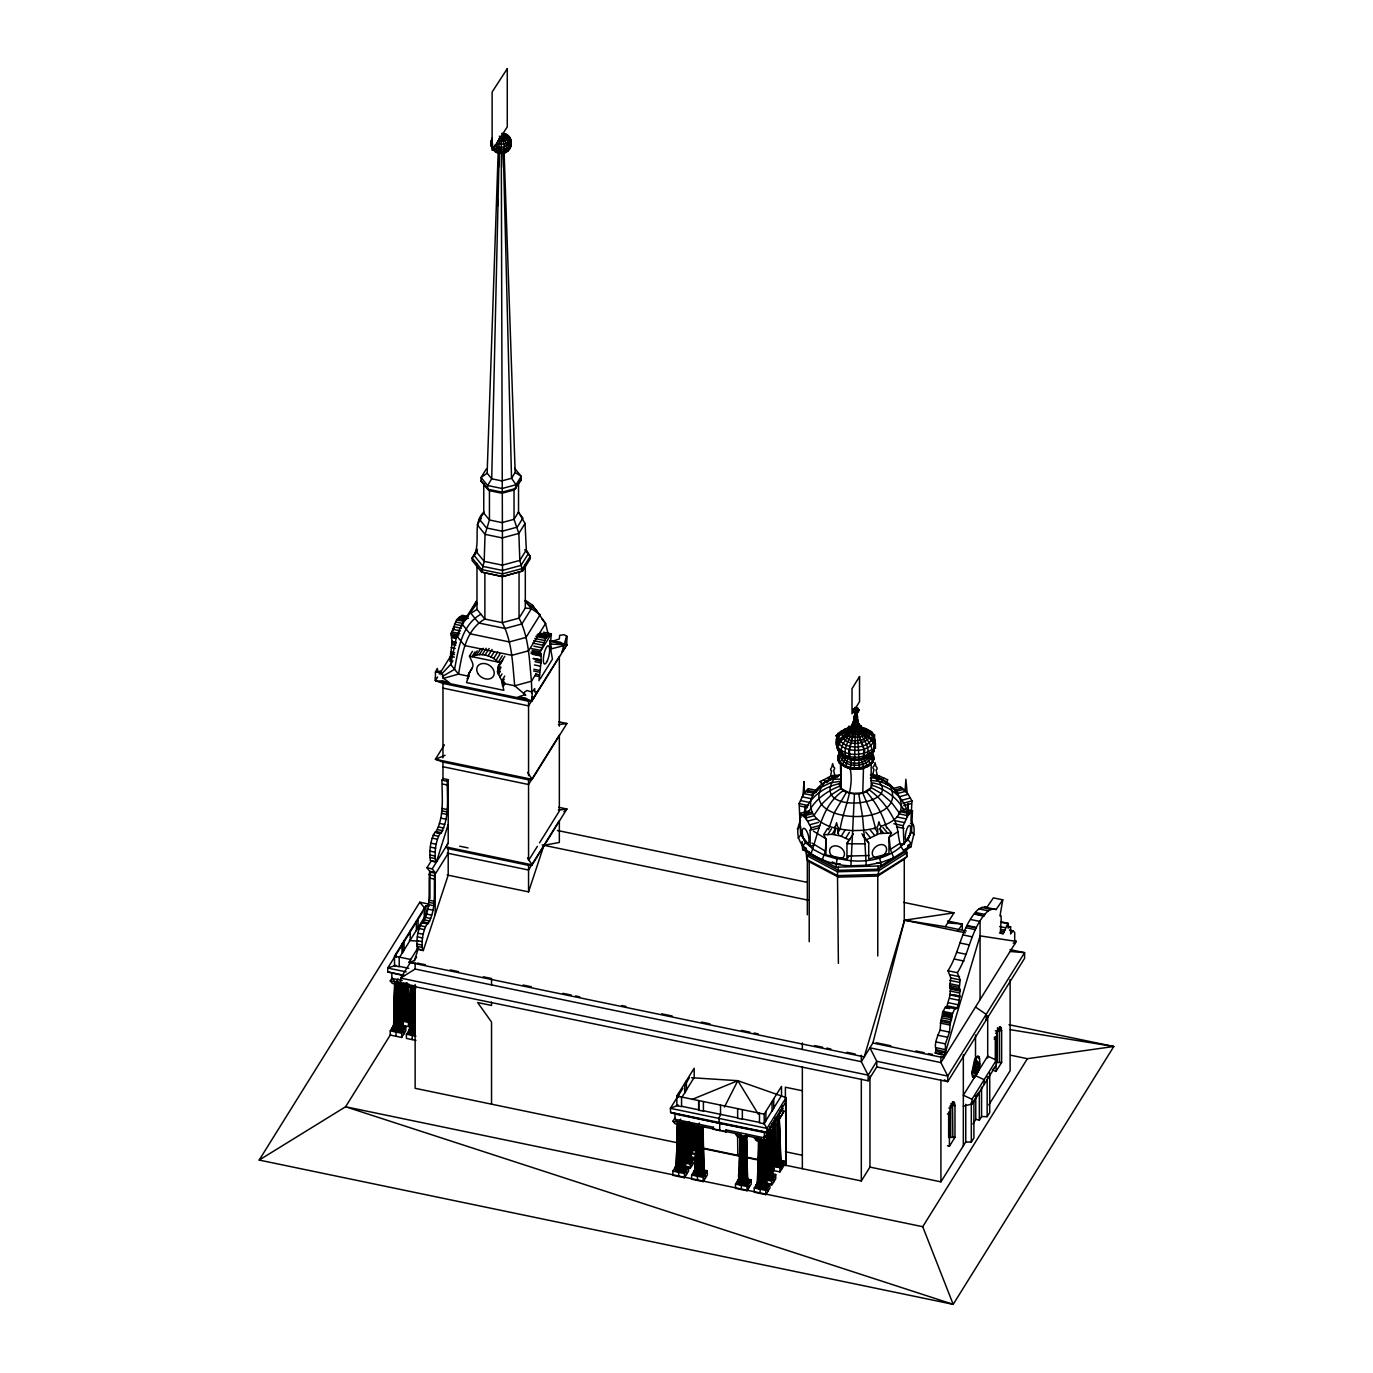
<?xml version="1.0" encoding="UTF-8"?>
<svg xmlns="http://www.w3.org/2000/svg" width="1373" height="1373" viewBox="0 0 1373 1373"><rect width="100%" height="100%" fill="white"/><g stroke="black" fill="none" stroke-linecap="round" stroke-linejoin="round"><path stroke-width="1.5" d="M401.294 1025.013L403.645 1027.124C404.64 1032.942 394.635 1033.526 392.455 1029.287L393.673 1027.639L394.6 982.622M392.918 1030.093L392.455 1028.274M393.708 1030.814L394.652 1028.84L393.553 1027.485L394.806 982.759M394.377 1026.197L394.377 1025.202L392.386 1028.428L394.394 1025.717L394.738 1009.618M394.806 1031.398L394.84 983.257M397.569 1031.964L397.775 983.737M408.038 1014.184C413.41 1016.192 408.742 1022.542 404.314 1021.134L404.503 983.188M408.588 1032.633L409.514 1029.184L409.514 1030.179C406.288 1033.457 412.363 1036.083 415.178 1035.276L414.972 1033.045C412.226 1033.903 407.403 1030.728 410.098 1027.965M409.034 1033.44L408.519 1030.78L409.995 1028.171L409.995 1029.046M409.841 1034.161L410.784 1032.187L409.686 1030.831L411.111 986.295L410.046 1026.077M410.939 1034.744L411.677 988.148L410.527 986.5L409.806 1029.493L414.972 1032.445M413.702 1035.311L413.908 987.084L411.677 986.432C414.697 992.095 414.783 986.363 410.956 987.256M683.96 1165.317L686.311 1167.428C687.307 1173.229 677.301 1173.846 675.138 1169.59L675.379 1166.896L677.85 1164.905M675.585 1170.397L675.773 1166.329L677.85 1164.029M676.391 1171.118L677.335 1168.526L676.34 1167.325M677.061 1166.501L677.85 1165.523L675.379 1166.896L675.07 1168.732M677.49 1171.701L678.193 1168.989L676.22 1167.788L677.473 1123.732L676.34 1166.449L681.506 1168.509L685.144 1166.209L683.977 1124.041C686.019 1119.956 680.802 1129.945 680.459 1124.041L678.863 1123.715L678.64 1125.379L679.618 1125.654L679.034 1169.264L680.356 1169.436L682.844 1169.161L682.106 1123.869L680.459 1124.041M680.253 1172.267L680.424 1125.757M684.475 1167.222L685.024 1159.979L683.994 1159.67M689.761 1155.997L692.112 1158.108L691.872 1160.803L686.054 1162.965L686.243 1122.874M697.295 1149.252L690.533 1148.394L691.477 1145.803L689.984 1144.344M691.632 1148.978L691.889 1125.774M705.259 1178.326L705.138 1172.182L703.817 1169.779L705.07 1171.323C706.065 1177.142 696.06 1177.725 693.88 1173.486L694.137 1170.791L695.802 1169.401M694.412 1149.544L694.549 1126.564M694.343 1174.293L693.88 1172.491L695.459 1171.855L695.133 1175.013M693.811 1172.628L695.819 1169.916M696.231 1175.597L696.935 1172.868L694.978 1171.684L695.407 1164.836M699.011 1176.163L700.058 1127.92L700.487 1176.129M745.779 1184.985L745.247 1182.204L748.028 1180.54L747.684 1178.892L748.937 1180.437C749.95 1186.255 739.944 1186.838 737.764 1182.599L738.005 1179.905L739.687 1178.515M738.211 1183.406L737.696 1180.746L739.275 1177.931M739.017 1184.127L739.017 1183.131C740.013 1180.059 737.147 1176.455 739.343 1171.838M740.116 1184.71L740.819 1181.981L738.863 1180.797L740.098 1136.072L741.489 1138.44L741.3 1189.533M742.879 1185.277L743.085 1137.05M765.345 1182.204L767.696 1184.315C768.691 1190.151 758.685 1190.734 756.523 1186.478L756.763 1183.801L758.445 1182.393L756.454 1185.637M756.969 1187.302L758.6 1175.168M757.45 1184.041L758.462 1182.307M757.776 1188.023L758.72 1186.032L757.604 1184.693L759.029 1140.139L758.703 1152.702M758.874 1188.606L759.612 1141.993L758.462 1140.362L757.742 1183.337L762.89 1185.414L766.546 1183.097L765.43 1139.641M761.637 1189.172L761.843 1140.946L759.612 1140.276L759.303 1141.907L760.247 1142.336L759.269 1185.826L762.993 1186.289L761.843 1140.946M771.883 1173.692L775.745 1174.499L771.626 1181.089L765.859 1179.888L766.786 1135.385M770.939 1155.259L771.3 1172.799L773.565 1176.867L771.575 1179.098L767.438 1179.87L767.644 1131.627M773.205 1123.097L772.244 1162.759L771.128 1164.579C773.909 1167.479 781.718 1167.359 781.924 1162.45L780.688 1161.867L780.756 1159.516M771.935 1165.299L772.879 1162.708L771.763 1161.97M773.016 1165.866L773.72 1121.398M775.796 1166.449L775.899 1163.6L773.428 1163.103L774.372 1121.741M403.611 983.068L403.113 1018.131L404.417 1018.303L406.906 1018.028L406.288 982.999M415.933 986.26L406.391 984.287L408.485 986.758L413.067 986.981L412.501 1032.307L415.058 1032.427M685.35 1122.754L684.835 1159.962L686.157 1160.116L688.645 1159.859L687.993 1122.685M693.571 1124.315L693.193 1146.541L697.003 1146.438M739.961 1181.535L740.407 1135.969L742.244 1138.663L741.677 1182.273L746.569 1181.758L745.47 1138.32L746.569 1134.836L747.53 1179.87L745.247 1181.312L740.819 1181.106L738.983 1179.458L740.287 1136.243L739.566 1163.463M775.161 1118.12L774.218 1170.706M856.649 707.541L857.507 709.275L853.955 709.103L853.182 711.008L855.053 712.553L858.176 711.969L858.176 709.584L855.19 707.455L858.588 709.378L856.306 707.438L855.104 707.833L858.211 711.248L855.774 712.862L854.298 769.086C861.643 769.292 873.142 767.147 873.812 758.171L869.864 755.528L869.813 752.49M395.098 984.39L396.196 985.128L395.218 1028.617L398.925 1029.081L398.633 983.72M402.804 982.828L402.718 1025.425L408.433 1026.609L410.51 1023.28L410.458 1017.153L408.193 1014.081M684.252 1141.718L684.561 1122.53M692.644 1126.169L692.816 1153.801M696.077 1172.422L696.986 1129.001L695.871 1127.902L697.621 1129.327L697.415 1180.42M765.447 1171.426L765.945 1139.418M759.767 1151.827L759.956 1141.426M837.118 736.992C830.03 762.375 872.164 769.652 875.442 743.891L874.755 740.047C863.977 734.812 858.125 725.802 855.877 715.196C858.743 715.144 856.958 718.971 855.019 717.77C856.872 709.892 855.43 715.59 853.44 708.605M401.585 1008.005L402.083 984.595M448.199 824.418L436.271 862.347L430.436 860.596C429.08 851.209 430.23 840.688 434.812 832.347L435.619 832.278C444.509 817.004 442.003 796.992 441.969 780.156L442.964 778.577L448.199 779.658L448.199 842.747L447.306 844.635M434.812 832.347L440.853 833.36C449.726 818.085 447.22 798.073 447.203 781.237L448.199 779.658M683.136 1171.976L682.827 1125.328C688.628 1120.282 678.056 1126.993 678.228 1125.105L677.335 1168.526M683.497 1141.323L683.891 1122.17M765.139 1145.46L765.242 1141.203M448.199 847.261L448.199 875.185L423.279 950.579L417.443 949C416.002 940.299 417.478 930.534 421.803 922.862L422.627 922.656C432.169 907.536 427.844 887.902 429.715 871.289L426.986 867.77L431.294 860.854M421.803 922.862L427.844 923.754C437.386 908.634 433.079 888.983 434.949 872.37L432.22 868.852L426.986 867.77M499.171 152.712L491.723 478.799L487.621 485.51L487.621 489.166L489.44 490.659L501.986 493.267L514.034 489.989L521.242 480.018L521.242 476.362L514.686 468.33M410.578 1025.477L411.196 998.36M684.698 1166.106L688.559 1166.913L688.559 1171.135L684.441 1177.725L672.89 1175.322L672.89 1171.1L677.009 1164.51L677.558 1143.675M696.111 1155.912L696.746 1128.795M740.047 1162.931L740.665 1135.814M759.132 1152.222L759.423 1139.71M772.999 1142.01L773.291 1129.498M401.311 994.756L401.705 983.514M497.541 206.07L497.695 199.651M498.536 167.523L498.931 152.54M683.188 1130.219L683.411 1121.741M691.391 1123.165L690.379 1145.065L693.382 1147.176L696.78 1146.472M764.641 1144.996L764.744 1140.757M401.259 983.24L402.478 1025.906L400.916 1027.639L397.672 1028.24L393.673 1026.146L394.978 982.948M401.002 994.206L401.294 983.634M677.078 1164.527L676.288 1166.655L677.593 1125.345M691.031 1124.727L690.499 1143.726L693.382 1145.683L696.78 1145.597L696.574 1128.503M695.63 1156.461L696.403 1127.147M701.895 1175.872L701.586 1129.224L703.079 1127.164L703.903 1170.105L700.264 1172.405L695.098 1170.345L696.231 1127.628M765.43 1154.624L766.288 1185.259C763.886 1188.091 757.553 1187.439 757.158 1183.234L758.6 1156.89M772.518 1142.542L772.862 1129.979M779.057 1116.455L780.688 1160.374L777.049 1162.691L771.883 1160.614L772.759 1128.949M772.244 1145.236L772.724 1128.417M449.966 661.323L452.146 641.448L456.111 642.272M533.376 658.371L541.288 660.018L539.005 680.751M865.934 731.483C856.083 728.6 856.958 716.655 855.945 708.417M504.08 151.425L515.167 472.432L511.528 478.267L501.814 480.893L491.723 478.799L487.14 473.204L498.21 151.579M945.499 1055.082L944.573 1054.773L945.482 1052.216C929.161 1054.962 936.695 1037.731 940.127 1030.145C940.608 1021.975 941.621 1013.823 945.465 1006.735L954.853 1008.692C957.891 1011.163 959.315 999.063 959.761 996.026L950.065 994.498L959.761 996.026M945.482 1052.216L945.396 1043.875L949.532 1032.101C949.996 1023.915 951.008 1015.763 954.853 1008.692M858.125 711.832C855.533 710.922 853.131 715.865 856.151 716.071C856.615 710.167 855.963 712.81 854.195 716.019L855.225 717.873C857.49 732.015 843.039 741.901 845.287 755.253C851.844 764.469 868.577 759.372 873.194 750.07M524.761 549.715L530.184 556.357L530.184 558.897L522.65 570.979L502.295 576.66L481.597 572.112L472.123 560.493L472.123 557.936C482.73 545.218 470.836 524.417 483.897 511.975M775.899 1163.6L775.985 1118.223M856.769 709.378L856.066 707.576M949.395 1146.301L949.481 1112.628L950.785 1106.432L953.583 1101.953L954.973 1105.557L954.973 1137.325L949.395 1146.301L947.473 1145.717M971.844 1072.742L974.555 1059.819L976.46 1056.764L978.795 1056.558C981.146 1063.234 979.292 1072.519 974.349 1077.599L972.341 1076.381L971.844 1072.742L974.349 1077.599M972.53 1072.879L975.242 1059.956L978.022 1056.369L979.738 1059.012M978.314 1064.95C975.688 1047.153 970.66 1092.05 978.314 1064.95L974.658 1064.195M996.043 1060.797L996.146 1037.713L997.45 1031.535L1000.248 1027.055L1001.638 1030.642L1001.638 1062.427L996.043 1071.386L994.138 1070.82M800.528 820.453C786.729 849.767 827.73 865.934 850.917 865.728L854.452 793.937C861.266 794.281 873.022 791.706 871.941 782.833C887.078 784.944 901.254 794.607 906.643 809.229M436.271 862.347L435.67 861.678C434.314 852.307 435.464 841.769 440.046 833.428M858.709 728.085C871.941 725.39 880.728 743.531 870.98 752.593C861.746 758.977 847.416 758.994 839.109 751.048L837.993 747.787C840.001 736.306 856.683 732.77 854.263 718.491L855.739 708.417M423.279 950.579L422.661 950.082C421.219 941.397 422.712 931.615 427.037 923.943M469.017 675.585L466.477 682.57L503.84 690.327L501.763 680.836L497.472 671.929L500.459 667.124M822.307 859.79L825.31 851.174L826.34 839.023L813.451 831.163M836.844 739.034L838.731 736.014L849.389 730.676L855.362 716.843L855.413 712.415L855.019 717.77C859.052 732.993 828.554 747.564 847.793 758.48L845.511 767.25L854.298 769.086M494.194 147.649L494.4 145.315C504.886 152.952 518.96 137.472 503.496 133.318L501.694 133.61L506.036 134.176L510.584 139.308C512.884 144.869 509.572 152.454 503.084 152.403C510.378 152.987 513.451 142.706 509.606 137.454L503.496 133.318M855.156 715.384L855.362 712.484M543.468 632.215L551.38 633.863L550.161 645.791L552.444 659.194L540.121 678.966M435.43 680.579L435.43 671.981L437.283 668.445L438.124 671.929L440.407 671.071L439.206 674.023M997.57 1027.69L997.433 1028.858L1001.535 1029.046M852.908 710.15C854.778 709.704 856.048 719.538 854.624 722.524M856.048 708.056L858.348 708.983L857.747 712.364M499.309 136.236C503.29 138.433 503.325 133.559 504.595 133.747L505.693 135.961M506.259 150.378L509.829 148.541L510.928 141.419L503.702 135.429M492.203 147.7L491.191 145.692L492.272 138.433C488.719 143.805 492.392 152.025 498.742 153.175L496.528 150.515L497.764 141.024C501.368 142.26 509.383 141.23 508.044 135.996L503.651 134.623M492.409 137.935L491.191 141.35L491.637 147.186L496.219 152.317L499.343 152.523M807.873 792.152L808.388 788.703L817.742 790.642M856.992 707.627L858.588 710.613L856.563 712.621M856.237 707.627C861.987 709.652 855.448 714.475 852.942 710.579M873.812 758.171L872.816 762.221L862.776 768.708L850.282 769.052L851.329 760.282C844.755 746.655 857.971 732.393 855.465 717.942L855.379 712.707L855.087 715.848C852.152 717.89 859.584 717.736 856.563 715.814L856.289 712.536L856.666 717.719C855.07 731.672 869.555 737.73 871.992 749.435C861.712 756.557 843.262 756.798 836.414 744.955C835.213 736.254 842.833 726.368 852.152 728.274C832.347 740.219 879.321 740.562 859.481 727.93L858.709 726.54C873.125 737.988 837.307 736.271 853.646 726.283M903.125 808.851L912.479 810.791L911.535 832.192L903.966 844.344L900.225 843.571M946.409 1007.902L950.373 994.086M1002.771 899.813L996.129 909.51C991.014 907.742 986.106 911.758 983.789 916.048L974.401 914.092C976.718 909.801 981.626 905.785 986.741 907.57L993.383 897.873L1002.771 899.813L999.99 915.945L1000.917 915.413L1001.209 919.515L1000.385 931.735L1000.968 933.245L1003.165 933.709L1008.091 923.291L1000.574 921.746M873.691 740.51L873.726 742.021M837.238 739.172L837.925 735.43L837.341 739.017M855.842 712.312L858.606 724.12L856.306 725.579L853.062 724.275L855.293 715.299M859.017 768.949C859.429 750.345 856.374 731.706 855.894 712.862L858.554 734.349L864.698 750.705L863.257 760.007L863.909 749.074L858.537 734.538L863.119 745.968M959.47 996.455L960.019 988.938L959.109 990.002L949.721 988.045L950.768 977.954L947.988 970.745C959.315 952.879 960.928 930.345 974.401 913.543L983.789 916.048M959.109 990.002L960.156 979.91L957.376 972.702L947.988 970.745M700.367 1173.28L697.793 1173.16L698.376 1127.834L697.415 1126.323L699.475 1123.011M760.058 1193.429L761.002 1140.843L760.041 1139.333M839.692 775.196C803.617 785.871 798.073 821.775 840.139 829.155C843.245 808.731 854.332 790.299 850.282 769.052L839.469 763.131L838.028 760.539L837.805 756.437L840.98 751.357M742.244 1138.663L745.728 1138.268L744.75 1138.595L745.247 1182.204M910.488 833.119C898.697 860.94 856.855 866.758 831.746 855.963A7.946 6.11 31.9 0 1 831.746 846.798A7.946 6.11 31.9 0 1 842.318 848.977A7.946 6.11 31.9 0 1 842.318 858.159L837.032 858.949L835.934 867.17L880.848 865.934L911.088 846.729C912.084 838.199 917.645 828.76 910.814 820.848M828.52 829.687L834.235 812.867L846.455 792.272L854.452 793.937M500.527 136.596C499.944 140.835 496.786 151.562 500.527 152.866M435.481 677.284L435.481 680.648L442.964 683.428L528.554 701.208L532.123 700.711L532.123 692.112L534.681 688.577L534.835 692.061L537.221 691.803L533.359 698.737M410.716 961.907L400.641 978.091L400.641 983.703L868.148 1080.791L868.148 1075.162L861.317 1061.689L872.868 1043.034L904.55 920.185L953.978 912.822L945.345 926.672L904.55 920.185L864.235 1056.884L408.931 962.336L417.993 947.782M468.433 618.228L460.521 616.58L456.574 619.858L451.871 631.94L459.783 633.588M539.778 633.09L550.436 635.373L548.788 635.373L545.716 638.428L541.013 650.51L531.111 648.451M957.376 972.702C968.703 954.836 970.333 932.301 983.789 915.499M856.426 713.102C859.103 696.832 855.31 725.733 855.551 708.399M950.065 994.498L950.631 986.981L949.721 988.045M872.868 1043.034L943.835 1057.759L980.065 935.871L1016.312 941.415L940.917 1062.582L947.73 1076.054L947.73 1081.667L876.763 1066.941L868.148 1080.791M1014.647 944.092L1015.574 940.762L1014.664 941.157L1014.733 932.559L1013.171 930.86L1009.43 930.07M467.026 678.777L468.09 677.936C467.18 671.706 475.315 668.514 472.329 662.421L469.446 656.14L472.432 651.334M413.067 962.524L408.931 962.336L414.354 960.637L418.353 948.537M447.135 874.979L528.554 891.884L543.948 845.305L559.343 842.456L559.343 820.591L528.554 870.019L447.135 853.114M850.505 758.806L849.904 760.196L848.754 750.962L853.628 734.486M873.142 750.156L874.361 746.74M954.149 1102.09L952.364 1102.296L954.595 1102.776M1000.814 1027.193L999.561 1027.467M474.989 604.978L476.259 601.391L462.1 624.114L456.694 635.871L450.653 664.463L440.939 674.744M910.986 819.63L911.964 800.922L908.205 794.315L900.276 786.609L893.085 788.565M944.624 1055.099L935.236 1053.16L936.094 1050.276M678.674 1176.524L678.228 1123.389M397.775 985.454L395.956 985.076L396.196 983.411M700.127 1129.619L697.381 1129.275L697.621 1127.611M765.774 1188.4L764.795 1141.855C767.764 1138.217 759.286 1146.421 760.247 1140.62M401.311 983.737L402.135 1027.896L399.938 1028.892L400.47 1031.672M393.673 1027.639L394.394 1025.099M401.585 1005.774L402.238 1028.051L403.765 1029.887L403.765 1034.109M402.238 1028.051L402.478 1025.906M402.426 1026.729L403.645 1027.124C403.422 1031.895 395.63 1031.964 392.918 1029.098L394.394 1024.224L390.258 1030.848L390.258 1035.07L401.688 1037.439L405.842 1030.78L405.842 1026.558L402.032 1025.768M410.39 1016.295L408.193 1014.698L409.943 1016.466C409.841 1009.893 408.468 1023.657 401.397 1018.011M849.836 727.879L839.744 733.422L838.731 736.014C840.173 752.267 877.948 749.864 871.323 732.616L860.545 727.587M853.011 710.768L853.422 709.326M856.083 712.347L857.37 717.65C857.13 727.055 864.046 733.457 872.679 735.087L874.515 737.198C873.691 753.846 843.914 754.223 837.101 741.094C844.189 734.658 855.104 730.333 854.126 718.251L855.602 712.33M856.271 712.673L858.451 724.532L861.884 732.255C864.355 732.084 864.836 737.25 868.989 737.936C863.033 746.449 839.933 745.316 842.627 732.461L839.641 733.56M686.5 1174.43L686.5 1170.208L684.904 1168.354L684.423 1152.359M853.045 709.961L855.568 711.283L858.623 709.807M858.176 711.969L858.709 710.425M683.96 1166.312L686.311 1168.423L683.136 1170.98L677.49 1170.706L675.585 1169.401L676.22 1167.788M691.185 1161.558L691.185 1160.563C688.268 1159.121 693.348 1157.182 690.55 1155.585L689.95 1132.588M702.736 1126.22L700.865 1128.829L696.162 1128.434L694.978 1171.684L695.39 1168.818M702.427 1126.306L703.13 1171.341L704.83 1173.005L700.487 1175.134L696.231 1174.601L694.343 1173.297L695.459 1172.473L695.287 1169.024M846.455 792.272C842.13 790.814 837.496 785.991 840.396 781.306L830.648 782.782L820.23 787.553L812.232 794.933M695.287 1169.899L693.88 1173.486M851.861 727.827C841.392 727.741 843.829 743.754 857.799 740.425C872.902 741.266 864.509 724.446 858.76 727.947M868.989 737.936L869.59 733.748L868.491 731.74M845.511 767.25L839.469 763.131L843.846 756.351L842.799 754.446L838.028 759.149C844.807 770.596 864.441 770.442 872.816 760.831L869.092 757.604L868.989 753.726M737.764 1182.599L737.576 1180.814M737.764 1181.587L738.983 1180.952L739.172 1178.12M738.983 1180.952L739.172 1179.012M746.157 1135.282L747.53 1179.87L748.937 1181.432M766.769 1187.782L765.756 1185.843L766.786 1184.436L765.327 1140.448M770.974 1131.455C770.768 1127.284 772.227 1132.674 770.013 1132.914L771.111 1176.352L768.691 1176.987L768.914 1179.819M778.68 1166.14L778.371 1119.493L779.71 1118.532L778.766 1115.116M779.469 1116.009L779.332 1118.703L779.212 1115.545M880.625 826.289C918.211 815.322 898.114 780.688 870.362 774.921M773.686 1182.016L773.686 1177.794L771.557 1175.048L770.854 1130.013L772.347 1173.795L769.807 1175.906L765.379 1175.683M770.922 1132.759L772.793 1173.64C772.913 1176.524 768.262 1176.129 770.322 1179.561M780.688 1161.867L781.151 1160.236C781.168 1164.785 772.965 1165.9 771.369 1161.249L771.883 1160.614M781.924 1162.45L782.044 1168.612M873.606 750.293L873.674 751.82L872.164 752.25M763.766 1139.367L782.267 1109.161L782.267 1105.677M800.047 821.998L799.12 803.6L803.754 793.577L808.388 788.703M903.966 844.344L903.194 825.688L907.828 815.665L912.479 810.791M874.344 748.491L873.812 751.494M836.38 735.31L838.457 734.092M863.668 756.145L861.437 760.007L863.514 766.735L862.776 793.028L871.924 814.704L875.545 828.176L864.029 830.305L851.947 830.631L840.139 829.155M848.033 729.544L849.801 729.664L847.707 731.157L848.325 729.87M875.408 748.268L875.373 744.286M501.231 152.901C510.876 155.338 510.207 139.874 503.084 136.133M813.726 845.27L810.139 846.249L810.139 830.27L811.306 827.782L820.299 825.345M807.599 814.275C813.451 800.785 826.186 791.277 839.675 786.18M858.588 710.613L856.546 712.501M853.182 723.451C842.318 735.636 871.151 733.474 857.404 722.661M492.203 139.291L490.83 143.53L492.461 146.465M816.008 792.238L817.776 788.737L821.02 786.66M720.602 1114.584L718.697 1118.343L719.692 1123.32L766.786 1132.382L766.992 1128.383L763.748 1123.08M724.429 1107.05L737.833 1080.688L786.145 1097.645L785.871 1165.78L785.665 1102.09M782.267 1109.161L772.295 1125.706M867.479 766.649L864.355 758.926C876.884 745.779 852.684 733.079 856.477 717.839L857.37 715.934L856.426 715.35M853.302 708.966C854.092 713.325 853.869 713.771 854.229 709.378M804.338 812.027C809.898 797.026 824.04 786.746 839.469 783.708M976.46 1073.875L974.555 1076.93L972.925 1077.273M675.001 1117.931L672.942 1121.243L675.035 1123.715L683.394 1125.448L683.977 1123.371M702.152 1129.344L703.148 1127.508L691.7 1125.139L693.794 1127.611L702.152 1129.344L703.663 1126.924L702.152 1127.13M886.718 827.061L891.472 832.879L888.966 837.479L888.966 853.457L868.731 858.966L868.731 842.988L861.918 833.806M746.037 1138.457L747.015 1136.621L735.568 1134.252L737.679 1136.724L746.037 1138.457L747.53 1136.037L746.037 1136.243M764.778 1142.353L765.774 1140.517L754.326 1138.131L756.42 1140.603L764.778 1142.353L769.893 1133.909L766.083 1133.12M682.776 1088.429L670.384 1108.32L670.59 1112.422L770.579 1133.034L771.575 1131.215L767.764 1130.408M774.767 1118.755L778.937 1119.63L779.933 1117.794L776.123 1117.004M781.992 1114.481L780.448 1117.21L779.212 1116.592M810.962 853.834C818.926 831.781 821.723 805.419 843.297 790.608M767.799 1137.513L769.893 1133.909M773.6 1128.211L775.694 1124.59L771.883 1123.801M781.941 1114.79L784.052 1111.186L780.224 1110.397M501.917 152.832C506.997 152.06 502.999 140.647 501.917 136.562M532.123 697.347L532.123 700.711L435.395 680.63L437.644 677.026M566.019 642.787L566.877 636.317L563.994 634.686L559.686 635.356L559.309 638.977L552.633 641.191L560.064 642.118L563.393 644.143M855.671 715.196L854.692 715.59C852.255 719.469 858.52 720.224 857.507 716.174L856.254 712.467M491.963 140.527L491.053 141.985L492.409 146.362M507.581 151.116L510.018 147.203M486.265 469.103L481.048 477.478L481.048 481.116L487.621 489.166L502.106 492.169L516.042 488.393L516.042 484.738L521.242 476.362L515.167 472.432M481.374 518.153L477.255 524.778L485.047 534.337L502.295 537.924L518.857 533.411L525.052 523.473L518.531 512.078L518.531 482.747L521.242 480.018M516.282 486.368L514.034 489.989L514.034 519.32L518.857 533.411L519.818 560.407L522.65 570.979L502.295 576.66L502.295 622.673C512.386 642.049 512.558 664.549 514.721 685.779L525.79 695.287M477.495 549.303L472.123 557.936L481.597 569.555L502.535 573.897L522.65 568.439L530.184 556.357L526.34 549.921L525.052 523.473M477.255 550.865L474.269 555.653L483.056 566.414L502.432 570.43L521.054 565.367L528.021 554.177M518.531 512.078L514.034 519.32L501.986 522.598L489.44 519.989L483.759 513.039L483.759 483.708L481.048 481.116M457.775 636.746L451.271 635.184L450.928 633.451L454.326 627.993M460.521 616.58L462.238 615.293L468.176 616.528M451.837 635.51L457.552 637.072M455.922 642.564L452.146 641.448M458.977 632.232L456.694 635.871L464.572 645.516L511.872 655.333L528.588 650.802L545.596 623.479L532.329 605.012L525.293 600.224M477.238 603.176L462.1 624.114L469.978 633.76L509.332 641.929L526.048 637.381L540.19 614.658L531.402 608.685L524.846 600.636M439.892 673.422L451.099 655.419M452.901 660.842L450.653 664.463L458.513 674.109L468.931 676.271M526.34 549.921L519.818 560.407L502.346 565.161L484.188 561.385L475.95 551.311M475.041 651.883L472.037 656.689C480.739 652.106 491.551 655.59 498.279 662.129L502.261 655.728M474.2 655.659L477.186 650.871M476.654 654.99L480.636 648.588M479.349 654.646L483.33 648.262M468.553 673.937L472.312 667.793M468.09 675.327L470.081 672.118M482.215 654.681L486.196 648.279M485.15 654.887L489.148 648.485M488.101 655.899L492.083 649.498M490.968 657.066L493.954 652.261M493.662 658.508L497.644 652.124M525.31 564.131L525.31 608.05L519.045 618.125L502.295 622.673L484.875 619.051L476.98 609.389L476.98 563.376M496.116 660.224L500.098 653.823M444.371 744.853L435.395 759.269L442.964 762.066L528.554 779.83L532.123 779.349L566.912 723.502L558.674 721.803M497.472 671.929L498.348 665.665L504.852 656.277M497.987 667.759L502.896 659.967M497.987 672.032L500.991 667.244M497.713 673.045L499.703 669.852M498.382 674.538L500.373 671.328M499.995 677.164L502.003 673.954M501.763 680.836L504.749 676.031M502.226 682.415L504.217 679.206M502.226 685.024L504.217 681.832M503.29 686.311L505.281 683.119M532.501 652.106L540.413 653.754L540.07 652.003L551.38 633.863M532.844 652.776L540.979 654.063L531.076 652.021M533.187 658.662L541.288 660.018M535.933 674.023L531.437 681.231L531.849 692.919M549.56 640.573L566.912 644.864L532.123 700.711L531.986 696.815M432.22 868.852L448.199 843.211M448.199 853.32L434.211 875.785L428.977 874.687L429.955 873.108L429.955 898.577M1008.983 1024.704L1113.812 1046.483L953.188 1304.35L259.188 1160.065L419.812 902.215L428.204 903.966M399.2 957.084L399.2 966.729L394.514 965.751L394.514 956.106L425.922 905.699L429.045 906.352M422.472 912.256L387.735 968.034L387.735 971.93L402.186 975.276M399.286 957.719L402.358 952.776L402.358 943.526L402.375 953.137L404.057 950.425L404.057 940.797M404.057 950.047L416.379 930.276M418.079 927.547L424.223 917.662M390.258 980.94L401.723 983.308L400.727 985.145L392.369 983.411L390.258 980.94L392.318 977.627M398.05 978.812L395.99 982.124L396.951 984.681L395.973 1036.255M414.354 960.637L416.603 957.032M390.618 1034.487L345.601 1106.758L259.188 1160.065M408.622 1005.585L410.887 1001.964M401.688 1037.439L401.688 1033.217L405.842 1026.558M408.433 1026.609L408.433 1022.387L410.51 1019.058M415.916 1040.391L406.391 1038.417L406.391 1034.195L409.995 1029.664M529.652 858.709L537.358 846.369M539.555 842.833L559.343 811.065L559.343 735.087L528.554 784.515L442.964 766.735M859.584 727.827L861.249 725.699L862.416 728.651M848.857 856.254L846.969 859.275L825.928 854.916L825.928 838.937L823.766 834.561L827.524 828.52M823.766 834.561L827.73 834.647L831.506 828.606M827.73 834.647L832.072 834.286L835.831 828.245M837.599 833.154L840.43 828.623M681.557 1097.01L681.557 1106.638L676.855 1105.677L676.855 1096.032L694.172 1068.228L694.172 1077.496L686.414 1089.956M685.041 1084.807L689.538 1077.582M832.072 834.286L841.254 836.191L845.03 830.15M877.639 779.126L879.527 776.105L887.833 779.83L885.945 782.85M681.626 1097.628L686.414 1090.351L686.414 1080.705M841.254 836.191L845.596 838.354L849.355 832.313M881.964 781.288L883.852 778.268M846.969 859.275L846.969 843.314L849.801 838.766M846.969 843.314L853.32 833.874M680.716 1119.115L678.657 1122.428L680.459 1125.757M683.394 1125.448L684.904 1123.028L682.827 1123.612L682.827 1125.328M684.441 1177.725L684.441 1173.503L688.559 1166.913M686.397 1167.616L690.241 1168.423L690.241 1164.201L694.343 1157.593L690.499 1156.787M675.001 1114.052L764.383 1132.605L764.383 1137.857L726.008 1129.876L726.008 1131.884L713.376 1129.258L713.376 1127.267L675.001 1119.287L675.001 1114.052L670.59 1112.422L719.692 1123.32L719.692 1130.58L720.224 1129.722M690.241 1168.423L694.343 1161.815L694.343 1157.593M703.457 1170.002L707.301 1170.791L707.301 1175.031L703.199 1181.621L691.649 1179.218L691.649 1174.996L695.751 1168.406M703.199 1181.621L703.199 1177.399L707.301 1170.791M737.833 1155.311L737.576 1134.664M759.492 1113.194L759.492 1122.822L764.195 1123.801L764.195 1114.155L781.512 1086.369L781.512 1095.62L773.737 1108.097M765.877 1120.711L772.038 1110.826M764.195 1123.801L765.877 1121.089L765.877 1111.444M756.42 1140.603L757.93 1138.2M786.145 1097.645L766.992 1128.383L670.384 1108.32L678.331 1105.076M786.145 1101.541L766.786 1132.382L764.383 1132.605M747.341 1179.115L751.185 1179.905L751.185 1184.127L747.066 1190.734L735.516 1188.332L735.516 1184.11L739.635 1177.519M764.847 1137.668L769.103 1130.82M770.579 1133.034L775.694 1124.59M778.937 1119.63L784.052 1111.186M747.066 1190.734L747.066 1186.512L751.185 1179.905M766.083 1183.011L769.944 1183.801L769.944 1188.023L765.825 1194.63L754.275 1192.227L754.275 1188.005L758.394 1181.398L757.158 1183.234L757.742 1184.83M765.825 1194.63L765.825 1190.408L769.944 1183.801M770.356 1169.899L779.984 1171.907L779.984 1167.685L784.103 1161.077L780.242 1160.288M779.984 1171.907L784.103 1165.299L784.103 1161.077M957.959 930.997L962.267 924.063L947.593 921.026M783.434 1164.785L861.317 1180.952L869.95 1167.101L869.95 1075.986M971.981 1099.241L996.352 1060.128L987.702 1056.146L963.331 1095.259L971.981 1099.241L971.981 1104.046L963.331 1106.14M971.981 1104.046L996.352 1064.933L996.352 1060.128M972.633 1103.291L979.344 1092.513L979.344 1120.128L975.774 1119.39L972.891 1124.006M869.95 1167.101L940.917 1181.844L965.751 1141.958L965.751 1104.338M979.344 1120.128L981.575 1116.558L981.575 1087.296M988.817 1104.939L1010.116 1070.751L1010.116 979.618M965.751 1141.958L971.312 1142.113L973.903 1137.977L973.903 1100.357M981.575 1116.558L987.153 1116.695L989.727 1112.559L989.727 1072.845M922.725 1226.707L345.601 1106.758L953.188 1304.35L922.725 1226.707L1027.382 1058.703L1113.812 1046.483L1010.271 1029.681M451.271 635.184L451.957 641.74M540.413 653.754L532.844 651.557M869.401 737.782L867.273 735.756M872.782 753.314L870.568 753.296M813.914 815.373L821.603 804.252L831.626 794.589L840.98 788.531L841.031 764.195M868.251 755.682L871.34 752.696M855.379 708.348L854.143 711.66L855.31 713.136M483.759 513.039L479.366 519.234L486.488 527.953L502.192 531.214L517.278 527.112L522.941 518.033L518.187 512.232M836.157 735.636L837.53 735.362M837.908 733.233L840.842 732.701L840.465 731.552M797.267 829.103L800.51 826.134L801.197 834.492L805.608 842.456L802.673 846.369L802.673 849.698L835.934 867.17M846.317 730.076L846.214 731.38L842.593 732.53M683.617 1141.409L683.514 1122.273L684.149 1141.907M765.499 1182.119L765.499 1181.226L766.443 1182.788M1013.171 930.86L1010.614 934.018L1010.614 926.895L1006.375 925.968M393.673 1026.146L393.159 1026.764C394.532 1030.625 400.933 1030.797 402.735 1027.227L401.5 984.046L395.561 984.132M409.806 1029.493L409.841 1033.165L415.178 1034.281M695.098 1170.345L695.459 1172.473L697.965 1173.795L703.13 1172.834L704.435 1170.706L703.491 1168.783L703.903 1171.598M738.983 1179.458L738.468 1180.076C739.738 1184.59 749.229 1184.007 747.736 1178.549L746.998 1181.947L748.028 1183.886M840.379 731.689L843.125 732.29L843.314 730.693M975.293 1096.684L979.498 1091.964M401.5 984.046L399.44 985.282L400.161 1028.858L398.839 1029.098L399.062 1031.93M393.382 1026.832L392.335 1027.519M856.426 708.228C860.922 708.228 855.413 712.536 853.525 709.721M853.32 711.729L853.731 710.648L855.774 712.862M858.451 711.454L856.066 713.171M869.023 754.566L866.672 757.45L870.654 764.641M908.016 839.658L911.088 843.4L904.052 851.277C896.535 842.13 900.07 829.189 893.857 819.235C887.953 807.77 879.853 797.387 869.263 789.904M689.812 1123.68L691.203 1158.228L689.4 1159.516L690.19 1162.193M704.143 1174.773L703.13 1172.834L704.16 1171.426L702.684 1127.439M746.998 1181.346L746.311 1134.373M758.462 1182.925L756.454 1184.624L756.523 1186.478M780.928 1165.059L779.915 1163.12L780.945 1161.712L779.212 1117.262M780.945 1161.712L779.143 1163L779.933 1165.677M772.57 1178.463L771.557 1176.541L772.587 1175.134L771.163 1130.974M772.587 1175.134L769.807 1177.399L765.379 1177.176M765.756 1185.242L767.061 1183.698L766.134 1181.793M840.207 732.89L841.735 731.191L851.655 728.153L844.738 729.286L843.537 730.762L847.707 729.217M992.353 1069.996L994.962 1067.147M798.005 837.942L801.197 834.492M1010.133 926.758L1008.074 928.097L1008.091 923.291M501.351 153.501L501.231 136.631M695.047 1169.676L695.047 1170.551M738.931 1178.789L738.931 1179.664M874.138 739.721L874.67 734.692L873.434 734.641C872.73 732.187 870.842 730.213 868.834 731.655L867.444 730.196L865.882 731.328C864.372 730.041 863.308 729.406 861.626 729.595L863.566 730.831M806.14 851.517L806.792 859.498L809.212 861.798L838.388 877.107L877.759 876.043L904.275 859.206L906.798 856.752L906.472 848.926M827.284 782.25L831.386 778.268L838.543 776.208L824.744 782.49C791.5 824.761 911.586 829.773 890.03 785.648L880.007 781.426L870.636 780.465M676.546 1165.128L676.546 1166.621M757.93 1182.016L756.334 1184.71M865.333 735.31L864.921 734.074M855.242 708.262L857.679 708.09L857.679 711.454M402.066 1024.584L403.713 1028.978M703.971 1169.23L703.851 1170.311M747.375 1178.789L747.375 1177.897M771.935 1172.491L771.3 1173.417M563.891 811.769L566.912 809.006L558.674 807.29M505.693 151.888L502.552 152.66M841.632 754.137L840.001 755.013L838.731 751.288C833.857 745.127 841.357 737.301 845.717 736.632L846.626 734.624L848.789 733.783L848.548 732.581L849.973 732.581M690.859 1145.854L689.744 1146.678L691.632 1147.982L697.295 1148.24M435.481 672.049L440.647 672.564L443.222 675.362L442.998 677.902L449.675 682.879L442.243 680.716L438.914 681.368M676.288 1165.78L675.825 1167.067C677.284 1171.203 684.509 1171.083 685.676 1166.81L683.943 1122.891M746.569 1136.552L746.603 1136.381M779.469 1117.725L779.332 1118.034M765.98 1178.686L771.575 1178.103L773.565 1175.872L772.347 1175.288L771.128 1130.477M487.14 473.204L481.048 477.478L487.621 485.51L502.106 488.513L516.042 484.738L511.528 478.267L503.325 152.609M402.478 1027.399L402.426 1025.236L402.478 1027.399L403.713 1027.965M772.278 1174.001L772.278 1173.126M476.98 609.389L470.905 613.353L478.765 622.999L505.195 628.491L521.894 623.943L531.402 608.685L525.31 608.05M480.928 614.212C461.448 625.11 458.256 649.463 454.583 669.286L442.381 676.494M854.178 710.356L853.955 712.467M857.885 712.312L856.889 712.793M854.795 717.478L851.638 727.261L849.75 729.732L848.239 729.114M393.965 1024.618L394.84 1024.069M408.468 1020.379L407.661 1017.702L409.48 1016.398L409.171 1014.407M401.723 1031.209L400.916 1028.531L402.135 1027.896M872.473 758.239L872.816 762.221L871.169 763.371L871.169 787.69L862.776 793.028L850.282 793.371L841.031 788.514L840.448 763.079M898.234 831.54L889.172 837.29L890.339 849.389L893.737 857.816L880.848 862.604L866.226 865.299L850.917 865.728M890.339 849.389L899.744 843.434M907.536 845.665L911.088 843.4M806.294 849.681L806.792 855.654L837.479 871.769L878.892 870.619L906.798 852.908L904.275 852.393L877.759 869.229L838.388 870.31L809.212 855.001L806.792 855.654L806.792 859.498L837.479 875.596L878.892 874.464L906.798 856.752L906.146 848.789M676.632 1164.922L677.507 1164.373M684.389 1171.512L683.411 1123.234M684.801 1168.2L683.6 1168.835M694.807 1171.032L695.802 1170.397M775.161 1119.167L779.28 1119.029L775.161 1119.836M703.148 1175.408L702.341 1172.731L703.851 1169.436M766.803 1132.588L770.596 1132.553M764.538 1188.864L764.795 1140.139L763.508 1142.49L764.229 1186.066L762.89 1186.306L763.113 1189.138M739.687 1179.51L738.691 1180.145L739.704 1179.029M758.033 1181.827L758.891 1181.278M837.822 734.589L838.114 733.714M873.64 740.613L869.796 737.49M861.317 1055.288L861.317 1061.689L415.127 969.046L400.641 978.091L868.148 1075.162L876.763 1061.312L869.95 1047.839L940.917 1062.582L940.917 1056.163L943.835 1057.759M836.466 738.914L836.706 740.648M1013.205 943.251L1016.312 941.415M822.616 784.755L820.127 781.512L832.519 775.556L841.117 775.059M866.672 839.624L879.063 833.668L891.472 832.879M765.362 1140.946L767.833 1137.204L764.023 1136.415M408.588 1031.638L409.806 1030.368M565.642 646.906L561.78 652.398L566.654 636.094L566.877 644.915M507.718 150.91L503.822 152.352L497.009 152.025L495.087 151.253L494.16 147.632C499.549 150.086 507.787 150.052 511.185 144.491L509.486 137.952M875.459 748.165L874.275 748.594M874.979 744.715L874.704 746.088M402.735 1027.227L401.705 1028.034L402.718 1030.574M445.058 755.304L435.395 759.269L532.123 779.349L527.541 772.381M692.215 1099.378L737.833 1080.688L758.359 1114.241M676.288 1167.273L675.07 1167.736L675.138 1169.59M866.449 756.798C856.58 761.26 842.181 759.423 837.65 748.388L837.41 745.625M400.161 983.291L399.44 985.282M407.215 1020.843L406.683 1018.062L408.879 1017.067L407.712 984.441M700.264 1173.297L701.603 1173.057L701.586 1127.508M688.937 1162.656L688.748 1122.41M769.807 1176.781L770.013 1132.244M839.281 733.113L840.465 732.118M779.28 1119.029L779.915 1162.519M862.622 731.963L866.312 736.288M395.802 965.322L387.735 968.034L406.168 971.861M845.236 731.946L847.793 731.002M873.743 751.717L872.507 751.923M690.173 1159.035L689.349 1122.016M771.557 1175.923L772.347 1173.795M973.354 1101.815L971.312 1102.416L971.312 1142.113M443.101 678.451L458.513 674.109C462.203 654.303 465.361 629.915 484.875 619.051L484.875 573.039M810.139 846.249L800.613 834.578L799.635 813.468L808.611 811.031M799.635 813.468L801.42 814.927L812.215 811.992M894.887 790.024L902.078 788.068M801.42 814.927L803.394 816.077L812.37 813.64M895.059 791.655L904.035 789.218M803.394 816.077L805.47 818.051L814.464 815.613M897.135 793.628L906.129 791.174M805.47 818.051L807.547 821.191L816.54 818.737M899.212 796.752L908.205 794.315M807.547 821.191L809.521 824.847L818.497 822.393M901.169 800.425L910.162 797.97M902.971 803.359L911.964 800.922M810.139 830.27L819.132 827.833M903.794 805.608L910.986 803.651M503.891 153.021L505.041 152.729C508.765 147.924 505.453 140.887 502.552 136.39M400.418 984.956L400.916 1028.531M550.453 641.448L566.912 644.864L551.654 648.777L549.784 641.002M695.287 1170.517L693.708 1171.701M738.005 1179.905L739.172 1179.613M414.972 1031.552L414.818 988.766M777.272 1166.415L777.65 1118.051M769.292 1133.171L769.292 1131.455L768.554 1133.309L766.666 1133.223M407.661 1017.702L407.06 982.708M746.569 1181.758L747.015 1184.521M771.111 1176.352L771.575 1179.098M843.211 730.831L845.373 731.637L846.06 730.385M700.865 1129.481L700.865 1127.765M777.822 1119.733L778.388 1163.343L777.049 1163.566M869.092 855.499L847.45 856.1M414.749 988.783L415.744 988.594M995.322 1030.814L1001.638 1030.642M995.322 1062.599L1001.638 1062.427M700.058 1129.636L701.037 1129.447M769.464 1133.137L768.485 1133.326L768.691 1176.987M744.921 1138.56L742.106 1138.629M763.508 1141.821L758.891 1141.117M954.973 1137.325L948.657 1137.496L948.657 1112.079M907.673 847.244L911.088 846.729M447.135 848.428L528.554 865.333L532.123 864.853L566.912 809.006L558.416 810.139M558.416 724.635L566.912 723.502M859.481 727.93L865.591 728.703L866.655 730.127M393.382 1025.837L394.394 1025.717M503.325 153.192L499.549 153.295M836.38 739.069L836.929 738.108M870.293 778.302C881.947 775.917 890.013 785.596 897.719 792.599M855.945 715.367L855.619 716.792M863.514 768.125L849.698 768.502L846.283 766.718M866.226 865.299L864.973 843.863L847.742 843.76M840.207 863.72L835.934 863.84L832.227 861.901M876.558 862.725L880.848 862.604L880.848 865.934M397.741 985.436L399.612 985.248L399.44 983.566M950.768 1103.755L954.887 1103.961M767.644 1133.36L768.554 1133.309M775.848 1163.6L777.152 1163.566M768.794 1176.987L765.07 1176.507M840.225 779.126L833.84 779.195C808.886 817.673 916.666 804.612 871.066 775.316L877.381 777.015L879.801 779.521M840.671 731.363L842.215 732.272L843.314 731.363M987.153 1076.998L988.817 1076.998M503.342 134.262L505.436 134.331C508.267 138.004 501.385 139.857 498.742 138.587M549.852 644.057L566.912 644.864M400.641 983.703L408.914 984.132M691.649 1077.719L737.833 1080.688M684.114 1165.831L685.058 1165.883L684.372 1168.955L685.384 1170.877M875.408 743.754L873.777 741.918M409.36 940.488L417.89 941.14M947.782 922.896L962.267 924.063L962.267 929.693M1010.116 951.489L1024.601 952.656L1024.601 958.285L947.73 1081.667L944.315 1079.83M871.855 774.321L879.527 776.105M805.934 850.041L802.673 849.698L802.004 841.718M412.501 1032.307L412.106 1039.601M766.22 1176.85L765.379 1176.575M760.419 1186.169L759.269 1185.826M856.048 708.605L858.451 709.566M855.945 717.084L856.838 717.272M999.321 1027.004L1001.26 1027.879M404.314 1021.134L401.551 1020.568M954.973 1105.557L950.717 1105.351L950.717 1137.119M684.595 1161.781L688.937 1161.661L691.872 1159.807L689.915 1155.019L692.181 1159.962M684.595 1162.777L686.054 1162.965M765.98 1179.682L767.438 1179.87M865.934 731.311L871.306 732.804M401.963 1017.788L401.551 1019.573L407.215 1019.83L410.132 1017.977L409.223 1015.951M411.643 1032.015L410.373 1031.466M780.293 1160.563L781.409 1160.786L781.924 1163.446M771.935 1173.984L773.497 1176.009M684.749 1165.78L685.865 1167.599M747.375 1179.39L748.491 1180.608M497.009 143.599C501.437 144.8 509.108 144.371 510.018 138.776L503.771 135.017M497.764 152.935L500.012 153.433M461.294 616.803L467.232 618.039M459.646 616.803L467.558 618.451M540.859 633.725L548.788 635.373M458.668 617.472L466.58 619.12M537.924 633.983L547.81 636.042M457.638 618.554L465.55 620.201M536.894 635.064L546.78 637.123M456.574 619.858L464.503 621.506M535.83 636.368L545.716 638.428M455.527 621.952L463.439 623.599M534.766 638.462L544.669 640.522M454.497 624.183L462.409 625.813M533.737 640.693L543.639 642.736M453.519 626.62L461.431 628.268M532.775 643.13L542.661 645.19M452.644 629.229L460.556 630.876M533.874 646.151L541.786 647.799M450.928 633.451L458.839 635.081M532.158 650.373L540.07 652.003M453.605 635.047L457.552 635.871M451.837 637.038L455.785 637.861M531.076 653.548L540.979 655.608L541.099 660.31M451.957 637.467L455.922 638.291M533.187 654.389L541.099 656.037M452.06 642.65L456.025 643.474M535.264 659.984L541.202 661.22M451.82 644.383L455.785 645.207M535.024 661.717L540.962 662.953M451.236 647.61L455.201 648.434M534.44 664.944L540.378 666.18M846.214 730.213L847.69 730.917M864.578 734.452L863.136 733.131M867.032 736.168L865.402 735.224M450.601 651.935L454.566 652.759M469.446 656.14L500.87 662.661L498.948 665.785M533.822 669.269L539.743 670.505M450.447 653.685L454.394 654.509M533.651 671.019L539.589 672.255M450.447 656.311L454.394 657.118M535.624 674.04L539.589 674.864M535.247 675.722L539.211 676.546M871.477 753.914L872.782 752.85M502.243 683.188L514.721 685.779L531.437 681.231C529.309 660.001 529.034 637.535 519.045 618.125L519.045 572.112M442.964 688.113L528.554 705.876L559.343 656.466L559.343 726.197M806.964 790.247L816.317 792.204M901.701 810.413L911.054 812.353M805.419 791.5L814.755 793.44M900.139 811.649L909.492 813.588M803.754 793.577L813.108 795.516M898.491 813.726L907.828 815.665M802.107 796.803L811.46 798.743M896.826 816.952L906.18 818.892M800.545 800.562L809.898 802.501M895.282 820.711L904.618 822.65M799.12 803.6L808.474 805.539M893.84 823.749L903.194 825.688M800.047 806.02L807.53 807.581M896.483 826.821L903.966 828.365M441.969 780.156L447.203 781.237M442.501 784.017L447.735 785.116M984.784 907.072L996.129 909.51M981.712 907.502L991.1 909.458M978.777 908.857L988.165 910.814M975.431 912.461L984.819 914.401M1000.848 922.193L1008.366 923.754M557.404 830.476L807.101 882.324M903.623 902.37L953.978 912.822M442.003 808.457L447.238 809.538M1006.855 926.123L1010.614 926.895M970.677 919.515L980.065 921.472L980.065 999.595M999.664 926.535L1005.293 927.702M441.866 810.859L447.083 811.941M441.505 813.297L446.74 814.378M1001.106 929.435L1004.864 930.207M1000.591 931.117L1004.35 931.889M966.97 925.488L976.357 927.427M966.97 926.037L976.357 927.994M999.407 932.936L1003.165 933.709M440.579 818.051L445.813 819.149M965.94 927.685L975.328 929.624M945.345 926.672L966.214 931.014M439.411 823.354L444.646 824.452M542.146 844.927L808.182 900.173M904.55 920.185L965.391 932.816M962.593 934.841L971.981 936.798M438.536 826.941L443.771 828.022M437.609 829.618L442.844 830.699M1009.996 949.618L1024.601 952.656L947.73 1076.054L876.763 1061.312L876.763 1066.941M436.374 831.609L441.608 832.69M435.619 832.278L440.853 833.36M959.658 942.925L969.046 944.864M433.079 835.11L438.313 836.208M432.1 838.131L437.335 839.212M459.663 846.18L468.021 847.913M431.053 843.194L436.288 844.275M956.586 952.313L965.974 954.269M445.693 846.901L532.123 864.853L527.541 857.885M430.453 847.141L435.687 848.222M954.63 959.109L964.018 961.049M429.972 851.14L435.207 852.238M429.715 854.898L434.949 855.997M429.869 857.507L435.104 858.588M430.436 860.596L435.67 861.678M950.116 974.727L959.504 976.684M950.768 977.954L960.156 979.91M429.715 871.289L434.949 872.37M429.715 872.061L434.949 873.142M949.841 980.373L959.229 982.33M949.876 983.72L959.281 985.66M949.55 985.402L958.938 987.359M429.509 878.102L434.743 879.183M949.584 987.153L958.989 989.109M950.082 987.839L959.47 989.796M950.631 989.161L960.019 991.117M950.065 991.031L959.47 992.988M950.373 994.996L959.761 996.952M949.79 998.36L959.178 1000.316M948.606 1002.771L957.994 1004.727M947.576 1005.928L956.981 1007.868M428.994 900.173L434.228 901.272M945.894 1007.851L949.653 1008.64M428.857 902.37L434.091 903.451M428.496 904.618L433.731 905.717M942.667 1011.283L952.055 1013.24M942.393 1012.639L951.781 1014.596M942.393 1013.858L951.781 1015.814M942.685 1014.475L952.073 1016.415M427.587 909.063L432.821 910.145M942.685 1016.037L952.073 1017.977M942.256 1017.874L951.643 1019.83M941.294 1019.864L950.682 1021.804M426.402 914.023L431.637 915.122M940.625 1021.323L950.013 1023.28M940.127 1023.022L949.532 1024.979M425.527 917.387L430.762 918.468M424.617 919.944L429.852 921.043M423.365 921.935L428.599 923.034M422.627 922.656L427.844 923.754M940.127 1030.145L949.532 1032.101M420.087 925.625L425.321 926.706M937.57 1035.191L946.958 1037.147M419.091 928.491L424.326 929.59M1010.597 1055.202L1027.382 1058.703M418.061 933.211L423.296 934.309M936.008 1041.918L945.396 1043.875M417.443 936.867L422.678 937.965M935.751 1047.633L945.139 1049.59M416.98 940.556L422.215 941.638M935.751 1049.71L945.139 1051.649M975.516 1057.999L976.186 1061.707M416.706 943.989L421.94 945.07M935.185 1052.816L944.573 1054.773M974.658 1061.466L978.314 1062.221M416.877 946.306L422.112 947.387M979.738 1063.594L979.378 1066.306M974.744 1062.719L978.383 1063.474M876.214 1042.742L890.82 1045.763M915.86 1050.963L924.218 1052.696M928.388 1053.572L932.559 1054.43M417.443 949L422.661 950.082M974.452 1065.826L978.091 1066.581M974.092 1067.49L977.748 1068.245M973.646 1069.052L977.284 1069.807M973.114 1070.425L976.752 1071.18M972.547 1071.524L976.186 1072.279L975.516 1075.694L984.166 1079.676L984.166 1084.481M971.981 1072.262L975.619 1073.017M394.514 956.106L410.613 959.452M417.186 963.057L425.458 964.773M450.224 969.922L458.496 971.638M483.262 976.787L491.534 978.503L491.534 984.904M523.027 985.042L531.437 986.775M562.93 993.331L571.34 995.065M575.527 995.94L579.732 996.815M621.729 1005.534L625.934 1006.409M661.632 1013.823L672.135 1016.003M701.534 1022.096L709.944 1023.846M741.437 1030.385L749.83 1032.136M754.034 1033.011L758.239 1033.869M814.549 1045.574L822.684 1047.256M826.752 1048.097L830.819 1048.955M847.09 1052.319L855.225 1054.018M399.2 966.352L408.725 968.325M387.735 971.93L404.606 975.448M391.837 973.131L391.837 978.383L402.186 980.528M396.746 981.609L400.865 982.467M802.347 1090.746L785.39 1087.227L785.39 1101.798M402.718 1021.203L408.433 1022.387M390.258 1030.848L401.688 1033.217M406.391 1034.195L415.916 1036.169M676.855 1096.032L764.195 1114.155M681.557 1106.26L698.685 1109.813L698.685 1100.562L698.703 1110.208L703.405 1111.186L703.405 1101.541M703.405 1110.791L737.644 1117.914M742.381 1118.892L759.492 1122.445M769.824 1127.113L773.634 1127.902L772.089 1130.631L770.974 1130.391M679.36 1121.844L720.533 1130.391M722.593 1130.82L741.128 1134.664M745.247 1135.522L761.723 1138.938M672.942 1121.243L684.389 1123.612L684.904 1166.861M785.39 1151.741L802.347 1155.259M678.434 1142.971L415.127 1088.308L415.127 984.458M704.246 1148.343L741.437 1156.066M745.642 1156.941L756.746 1159.241M701.86 1148.343L741.763 1156.615M745.968 1157.49L758.565 1160.116M688.971 1148.789L696.677 1150.385M770.356 1165.677L779.984 1167.685M688.971 1153.011L696.677 1154.607M684.475 1163L690.241 1164.201M674.95 1167.805L677.078 1165.402M672.89 1171.1L684.441 1173.503M691.649 1174.996L703.199 1177.399M735.516 1184.11L747.066 1186.512M754.275 1188.005L765.825 1190.408M782.129 1107.719L783.297 1108.852M678.64 1125.379L679.618 1125.654M977.353 1056.232L978.795 1056.558M837.032 858.949L824.16 855.122L813.434 849.492L805.608 842.456M998.12 1029.784L996.489 1031.243L997.45 1031.535M995.511 1033.131L996.867 1033.543M994.292 1037.164L996.146 1037.713M994.138 1039.052L996.043 1039.618M949.824 1106.157L950.785 1106.432M948.846 1108.045L950.202 1108.44M947.473 1113.949L949.395 1114.516M413.067 988.697L412.312 986.758M412.672 1032.324L411.334 1031.964L412.312 988.474L411.385 988.045M741.489 1136.724L741.849 1137.582L741.3 1135.437M742.244 1137.994L740.133 1137.222M683.994 1158.795L688.422 1159.001L690.945 1156.89L690.018 1123.165M683.994 1160.288L690.173 1159.636L691.477 1157.49L690.55 1155.585M740.854 1138.114L740.854 1136.381M871.683 754.052L869.693 753.399C869.366 766.271 843.537 766.494 841.752 754.172L837.805 756.437L837.805 757.827L838.817 753.777L840.636 752.541C836.775 768.708 871.992 769.721 871.683 754.052L873.588 755.459L873.812 759.561M780.636 1161.198L781.855 1162.605L780.602 1160.065L781.409 1161.781M767.885 1191.335L767.764 1185.174L766.477 1183.921L767.764 1186.186M747.736 1180.025L749.023 1182.29M757.604 1184.693L757.776 1187.027L761.637 1188.177L766.769 1186.77L766.288 1184.642M738.863 1180.797L738.211 1182.41L740.116 1183.698L745.779 1183.972L749.006 1181.278L747.787 1180.694L747.856 1178.343M872.147 785.287C885.019 789.389 897.461 797.576 903.743 809.813M845.596 838.354L849.561 839.916M505.23 134.451L507.838 136.819M411.231 987.736L411.231 986.003M759.149 1141.581L759.149 1139.865M497.661 152.746L492.632 149.022M686.38 1168.286L684.749 1164.905M857.25 710.27L858.331 711.592M854.229 712.741L855.379 712.947L853.268 711.592M860.717 728.685L868.903 730.453L870.328 732.049M885.808 783.897L889.395 785.785M842.885 764.933L839.469 763.131L839.143 759.149M825.31 851.174L811.958 843.039M806.363 848.325L802.673 846.369L802.33 842.387M770.751 1171.804L771.712 1172.302M408.038 1015.179L409.137 1015.745L408.193 1013.205M401.397 1016.518L406.683 1017.17L409.223 1015.076L408.399 985.557M401.294 1026.009L402.066 1026.077M855.104 712.433L853.165 710.356M871.237 787.707L880.968 793.234L891.403 802.33L899.401 813.039M528.691 700.007L525.361 697.982L517.93 697.055L524.589 694.841L524.366 692.215L526.957 690.482L532.123 692.112M952.519 1101.815L952.862 1137.067M393.622 1026.352L393.862 1024.807L392.455 1029.287M503.479 135.807L509.04 141.385L509.949 148.044C505.35 152.146 497.644 152.146 492.753 148.541M527.472 603.863L536.259 609.835L539.503 615.138M975.516 1007.027L986.174 1014.355L986.174 1019.967M869.006 737.885L873.691 742.862M836.329 736.151L837.015 737.147M910.419 823.131L913.629 825.911M843.108 755.27L845.717 758.016L842.009 765.43M770.699 1129.859L771.128 1131.146M771.128 1163.583L774.338 1165.265L778.68 1165.145L781.615 1163.291L780.448 1162.519L780.688 1160.374M771.3 1171.924L772.398 1172.937M773.05 1175.202L772.244 1174.481L773.565 1176.867M766.443 1183.783L767.696 1185.328M683.222 1122.668L683.943 1123.543M402.546 1025.03L401.448 1024.035L402.426 1026.112M675.001 1119.287L677.301 1121.415M391.837 978.383L394.686 981.18M911.106 831.489L914.349 834.75M690.894 1156.22L692.301 1165.111M685.093 1165.54L684.904 1168.354M747.787 1179.201L749.126 1187.439M703.903 1170.105L705.138 1172.182M419.812 902.215L425.115 908.566M855.328 712.244L854.487 711.06M866.397 791.723C875.751 802.124 882.822 814.652 886.701 828.091M491.637 142.826L492.753 144.182M498.588 151.854L495.001 151.476L493.851 149.4L496.219 151.442M851.054 728.068L848.977 726.025L847.107 730.007M882.908 827.37L887.645 833.171M879.921 828.691L883.491 833.051M832.519 775.556L834.904 778.474M874.326 827.85L877.879 832.21M828.108 777.341L830.476 780.259M869.898 829.635L874.652 835.453M823.937 779.727L826.323 782.644M865.745 832.038L870.482 837.839M820.127 781.512L823.68 785.871M862.81 835.711L868.731 842.988M483.759 483.708L489.44 490.659L489.44 519.989L485.047 534.337L484.188 561.385L481.597 572.112L502.535 576.454L501.299 153.158M541.666 618.657L545.596 623.479L547.93 633.21M856.392 717.135L855.98 712.312M836.569 736.769L836.243 735.482M871.906 740.236L873.657 742.896M532.329 605.012L535.573 610.299M809.521 824.847L811.306 827.782M873.64 738.09L875.202 740.922L874.206 747.393M872.147 752.867L873.588 756.849M758.085 1184.865L757.673 1182.668M692.112 1159.121L691.666 1157.302M684.749 1166.398L686.38 1169.281M803.703 783.64L804.029 781.494L802.999 795.053M861.609 727.518L862.244 728.823M803.874 784.189L804.578 792.53M879.458 857.799L880.848 862.604M412.123 985.471L412.672 987.616M858.726 793.817L862.519 816.437L864.973 843.863M873.709 742.81L874.309 746.843M858.451 710.219L858.588 709.378M776.912 1119.905L776.843 1118.188M839.384 748.731L839.59 751.22M409.738 1028.823L409.806 1030.986M999.441 1027.639L999.527 1062.153M765.07 1139.985L765.173 1144.155M746.311 1136.089L747.272 1173.726M702.427 1126.976L703.336 1162.519M408.193 986.089L409.48 1016.398L408.45 1017.805L409.463 1019.744M401.002 982.776L401.328 995.322M503.222 154.548L503.531 167.386M779.16 1135.591L779.572 1154.35M764.607 1139.573L764.692 1143.726M746.208 1152.342L746.655 1173.177M702.289 1141.152L702.736 1161.97M407.609 986.123L407.695 990.276M400.59 984.441L400.813 994.859M695.579 1128.675L695.888 1149.51M687.135 1122.839L687.53 1162.931M405.413 983.154L405.807 1021.1M767.25 1183.509L767.25 1184.504M744.355 1185.242L743.926 1137.033M681.729 1172.233L681.3 1124.024M997.382 1030.437L997.382 1062.221M996.043 1065.036L996.043 1071.386M995.322 1037.181L995.322 1060.471M987.702 1015.677L987.702 1057.999M987.153 1079.092L987.153 1116.695M975.774 1096.014L975.774 1119.39M975.516 1035.002L975.516 1061.552M963.331 1054.721L963.331 1145.854M940.917 1080.122L940.917 1181.844M908.583 814.721L908.034 803.703L907.004 817.278M907.158 792.753L905.871 779.229L905.167 790.282M904.275 849.303L904.275 852.393M904.275 859.206L904.275 920.219M881.088 833.394L879.973 828.417A2.231 1.648 -39.2 0 0 879.973 825.259L878.96 821.74L877.965 825.808A2.231 1.648 -39.2 0 0 877.965 828.966L876.849 834.561M877.759 866.14L878.892 870.619L877.759 876.043L877.759 955.986M877.227 775.333L876.077 769.807A2.231 1.716 31.9 0 0 876.077 766.632L875.03 762.633L873.983 766.203A2.231 1.716 31.9 0 0 873.983 769.361L872.833 774.406M861.317 1079.229L861.317 1180.952M838.766 835.368L837.616 829.841A2.231 1.716 31.9 0 0 837.616 826.683L836.569 822.684L835.505 826.254A2.231 1.716 31.9 0 0 835.505 829.412L834.372 834.475M838.388 867.221L837.479 871.769L838.388 963.383M838.028 759.149L838.028 760.539M834.733 775.247L833.634 770.253A2.231 1.648 -39.2 0 0 833.634 767.095L832.622 763.577L831.609 767.644A2.231 1.648 -39.2 0 0 831.609 770.802L830.511 776.38M809.212 851.912L809.212 855.001M809.212 861.798L809.212 941.758M807.341 858.005L807.341 914.813M806.414 819.475L805.127 805.985L804.424 817.072M802.347 1043.034L802.347 1049.435M802.347 1066.855L802.347 1168.715M775.745 1174.499L775.745 1178.72L771.626 1185.311L771.626 1181.089M773.737 1098.829L773.737 1108.474L772.055 1111.186L772.055 1101.541M742.347 1109.624L742.347 1119.27L737.644 1118.291L737.644 1108.646M726.008 1129.876L726.008 1131.884M720.533 1105.093L720.533 1114.344M713.376 1127.267L713.376 1129.258M702.701 1144.172L702.701 1148.412M684.715 1083.417L684.715 1093.062M678.554 1093.32L678.554 1097.181M540.979 654.063L540.979 655.608M540.773 653.205L540.773 654.406M528.554 701.208L528.554 775.608M528.554 779.83L528.554 860.476M528.554 865.333L528.554 891.884M491.534 1002.033L491.534 1005.448L477.684 1002.565L491.534 1022.061L491.534 1104.167M442.964 683.428L442.964 757.845M442.964 762.066L442.964 779.401M435.19 874.206L435.19 914.521M425.922 905.699L425.922 915.328L424.223 918.039L424.223 908.411M418.079 918.297L418.061 927.942L416.379 930.654L416.379 921.026M415.127 962.627L415.127 969.046M410.218 930.911L410.218 940.162M396.196 953.411L396.196 957.256M801.025 817.364A7.946 2.197 -78.3 0 1 801.025 814M909.87 834.715L909.304 836.638A7.946 2.197 -78.3 0 1 906.626 840.962L906.06 840.825A7.946 2.197 -78.3 0 1 906.06 831.643A7.946 2.197 -78.3 0 1 909.87 825.551A7.946 2.197 -78.3 0 1 909.87 834.715M859.532 676.597L852.015 688.662L852.015 713.754L859.532 701.689L859.532 676.597M507.272 68.65L492.118 92.042L492.118 150.275L507.272 126.882L507.272 68.65M884.504 854.521L883.011 855.945A7.946 5.87 -39.2 0 1 875.82 857.902L874.344 857.284A7.946 5.87 -39.2 0 1 874.344 848.102A7.946 5.87 -39.2 0 1 884.504 845.339A7.946 5.87 -39.2 0 1 884.504 854.521M808.028 843.503L807.324 843.674A7.946 2.763 74.8 0 1 803.943 839.538L803.239 837.633A7.946 2.763 74.8 0 1 803.239 828.468A7.946 2.763 74.8 0 1 808.028 834.338A7.946 2.763 74.8 0 1 808.028 843.503M477.89 673.525A9.319 7.157 31.9 0 0 493.079 676.666A9.319 7.157 31.9 0 0 485.493 663.691A9.319 7.157 31.9 0 0 477.89 673.525M547.312 660.928A9.319 2.574 -78.3 0 0 548.719 645.928A9.319 2.574 -78.3 0 0 543.451 657.804A9.319 2.574 -78.3 0 0 547.312 660.928"/></g></svg>
